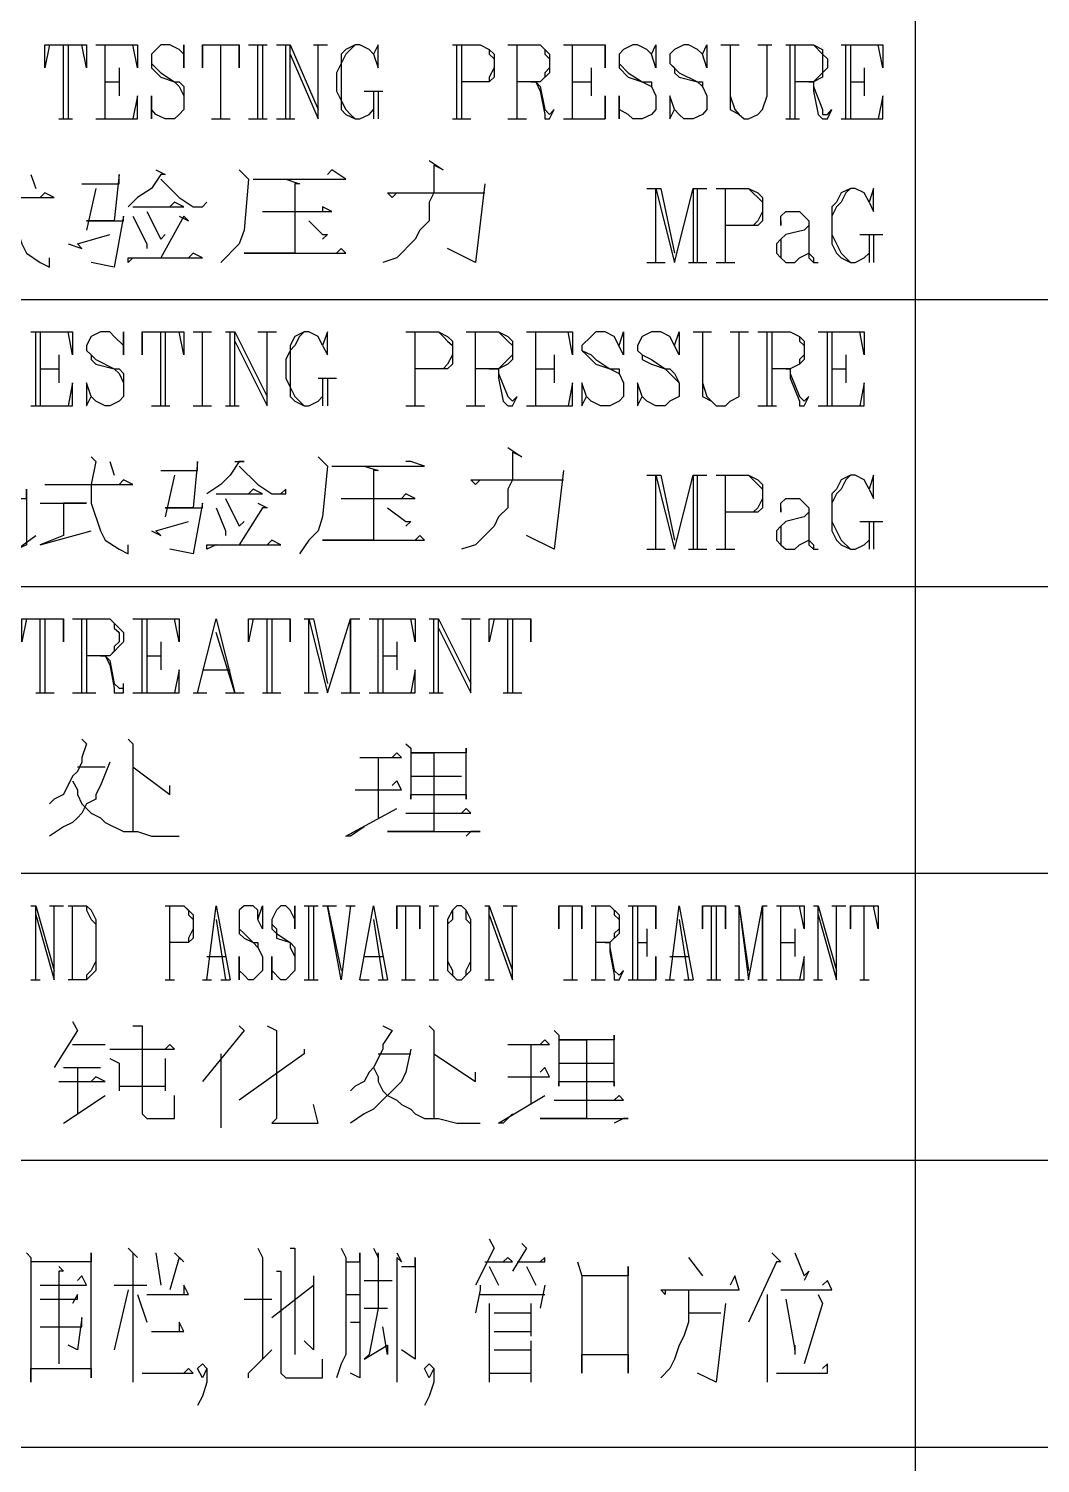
# Model space of a CAD drawing. Extents: x 51 to 246, y 3 to 417.
# Drawn here: x 218.08 to 227.33, y 352.23 to 365.36 of the extents above; entities that cross this region are included whole.
import ezdxf

# ---------------------------------------------------------------- set-up
doc = ezdxf.new("R2010")
doc.units = 0
doc.header["$MEASUREMENT"] = 0
doc.layers.add('_____1', color=160, linetype='Continuous')

msp = doc.modelspace()

# ---------------------------------------------------------------- linework, layer by layer
at = {"layer": '_____1', "color": 7}
for p, q in [((226.187, 376.047), (226.187, 349.758)), ((218.398, 364.532), (218.398, 365.209)), ((218.44, 365.209), (218.44, 364.532)), ((218.779, 364.532), (218.779, 365.209)), ((219.837, 364.532), (219.837, 365.209)), ((220.091, 365.209), (220.26, 365.209)), ((220.176, 364.532), (220.176, 365.209)), ((220.218, 365.209), (220.218, 364.532)), ((220.345, 365.209), (220.472, 365.209)), ((220.43, 364.532), (220.43, 365.209)), ((220.684, 365.209), (220.811, 365.209)), ((221.996, 364.532), (221.996, 365.209)), ((222.038, 365.209), (222.038, 364.532)), ((222.546, 364.532), (222.546, 365.209)), ((223.054, 364.532), (223.054, 365.209)), ((224.409, 365.209), (224.578, 365.209)), ((224.748, 365.209), (224.875, 365.209)), ((225.044, 364.532), (225.044, 365.209)), ((225.086, 365.209), (225.086, 364.532)), ((225.552, 364.532), (225.552, 365.209)), ((225.594, 365.209), (225.594, 364.532)), ((218.906, 364.998), (218.906, 364.744)), ((223.224, 364.998), (223.224, 364.744)), ((225.721, 364.998), (225.721, 364.744)), ((218.779, 364.871), (218.906, 364.871)), ((223.054, 364.871), (223.224, 364.871)), ((225.594, 364.871), (225.721, 364.871)), ((221.149, 364.786), (221.319, 364.786)), ((221.234, 364.786), (221.234, 364.532)), ((221.276, 364.786), (221.276, 364.532)), ((218.355, 364.532), (218.482, 364.532)), ((219.752, 364.532), (219.922, 364.532)), ((220.091, 364.532), (220.26, 364.532)), ((220.345, 364.532), (220.514, 364.532)), ((221.954, 364.532), (222.123, 364.532)), ((222.462, 364.532), (222.631, 364.532)), ((225.002, 364.532), (225.129, 364.532)), ((218.101, 364.024), (218.144, 363.897)), ((218.694, 363.897), (218.609, 363.516)), ((223.732, 363.897), (223.859, 363.897)), ((223.816, 363.22), (223.816, 363.897)), ((223.859, 363.897), (223.986, 363.304)), ((224.155, 363.897), (224.282, 363.897)), ((224.197, 363.22), (224.197, 363.897)), ((224.451, 363.22), (224.451, 363.897)), ((225.679, 363.474), (225.891, 363.474)), ((225.764, 363.474), (225.764, 363.22)), ((225.806, 363.474), (225.806, 363.22)), ((223.732, 363.22), (223.901, 363.22)), ((224.113, 363.22), (224.282, 363.22)), ((224.367, 363.22), (224.536, 363.22)), ((213.064, 362.881), (242.612, 362.881)), ((218.144, 361.907), (218.144, 362.585)), ((218.186, 362.585), (218.186, 361.907)), ((219.287, 361.907), (219.287, 362.585)), ((219.329, 362.585), (219.329, 361.907)), ((219.583, 362.585), (219.752, 362.585)), ((219.668, 361.907), (219.668, 362.585)), ((219.879, 362.585), (219.964, 362.585)), ((219.922, 361.907), (219.922, 362.585)), ((220.176, 362.585), (220.345, 362.585)), ((221.615, 361.907), (221.615, 362.585)), ((222.165, 361.907), (222.165, 362.585)), ((222.716, 361.907), (222.716, 362.585)), ((224.155, 362.585), (224.324, 362.585)), ((224.494, 362.585), (224.663, 362.585)), ((224.832, 361.907), (224.832, 362.585)), ((224.875, 362.585), (224.875, 361.907)), ((225.383, 361.907), (225.383, 362.585)), ((225.425, 362.585), (225.425, 361.907)), ((218.355, 362.373), (218.355, 362.119)), ((222.885, 362.373), (222.885, 362.119)), ((225.552, 362.373), (225.552, 362.119)), ((218.186, 362.246), (218.355, 362.246)), ((222.716, 362.246), (222.885, 362.246)), ((225.425, 362.246), (225.552, 362.246)), ((220.726, 362.161), (220.895, 362.161)), ((220.768, 362.161), (220.768, 361.907)), ((220.811, 362.161), (220.811, 361.907)), ((219.202, 361.907), (219.371, 361.907)), ((219.583, 361.907), (219.752, 361.907)), ((219.879, 361.907), (220.006, 361.907)), ((221.53, 361.907), (221.7, 361.907)), ((222.081, 361.907), (222.25, 361.907)), ((224.748, 361.907), (224.917, 361.907)), ((218.821, 361.399), (218.863, 361.272)), ((219.414, 361.272), (219.329, 360.891)), ((223.732, 361.272), (223.859, 361.272)), ((223.816, 360.595), (223.816, 361.272)), ((223.859, 361.272), (223.986, 360.68)), ((224.155, 361.272), (224.282, 361.272)), ((224.197, 360.595), (224.197, 361.272)), ((224.451, 360.595), (224.451, 361.272)), ((225.679, 360.849), (225.891, 360.849)), ((225.764, 360.849), (225.764, 360.595)), ((225.806, 360.849), (225.806, 360.595)), ((223.732, 360.595), (223.901, 360.595)), ((224.113, 360.595), (224.282, 360.595)), ((224.367, 360.595), (224.536, 360.595)), ((209.804, 360.256), (242.612, 360.256)), ((209.804, 360.256), (242.612, 360.256)), ((218.186, 359.283), (218.186, 359.96)), ((218.228, 359.96), (218.228, 359.283)), ((218.567, 359.283), (218.567, 359.96)), ((218.609, 359.96), (218.609, 359.283)), ((219.117, 359.283), (219.117, 359.96)), ((219.16, 359.96), (219.16, 359.283)), ((220.26, 359.283), (220.26, 359.96)), ((220.303, 359.96), (220.303, 359.283)), ((220.599, 359.96), (220.684, 359.96)), ((220.641, 359.283), (220.641, 359.96)), ((220.684, 359.96), (220.811, 359.367)), ((221.022, 359.96), (221.107, 359.96)), ((221.276, 359.283), (221.276, 359.96)), ((221.319, 359.96), (221.319, 359.283)), ((221.742, 359.96), (221.827, 359.96)), ((221.784, 359.283), (221.784, 359.96)), ((222.038, 359.96), (222.208, 359.96)), ((222.462, 359.283), (222.462, 359.96)), ((222.504, 359.96), (222.504, 359.283)), ((219.287, 359.748), (219.287, 359.494)), ((221.446, 359.748), (221.446, 359.494)), ((219.16, 359.621), (219.287, 359.621)), ((221.319, 359.621), (221.446, 359.621)), ((219.668, 359.494), (219.922, 359.494)), ((218.144, 359.283), (218.313, 359.283)), ((218.482, 359.283), (218.694, 359.283)), ((219.583, 359.283), (219.71, 359.283)), ((219.879, 359.283), (220.049, 359.283)), ((220.218, 359.283), (220.387, 359.283)), ((220.599, 359.283), (220.726, 359.283)), ((220.938, 359.283), (221.107, 359.283)), ((221.742, 359.283), (221.869, 359.283)), ((222.419, 359.283), (222.589, 359.283)), ((221.276, 358.69), (221.276, 358.14)), ((218.525, 358.605), (218.779, 358.605)), ((221.573, 358.521), (222.038, 358.521)), ((213.064, 357.632), (242.612, 357.632)), ((218.101, 357.335), (218.144, 357.335)), ((218.144, 356.658), (218.144, 357.335)), ((218.144, 357.335), (218.313, 356.743)), ((218.271, 357.335), (218.398, 357.335)), ((218.482, 356.658), (218.482, 357.335)), ((219.371, 356.658), (219.371, 357.335)), ((220.599, 357.335), (220.726, 357.335)), ((220.641, 356.658), (220.641, 357.335)), ((220.684, 357.335), (220.684, 356.658)), ((220.768, 357.335), (220.895, 357.335)), ((221.022, 357.335), (220.938, 356.658)), ((220.98, 357.335), (221.065, 357.335)), ((221.53, 356.658), (221.53, 357.335)), ((221.742, 357.335), (221.827, 357.335)), ((221.784, 356.658), (221.784, 357.335)), ((222.25, 357.335), (222.292, 357.335)), ((222.292, 356.658), (222.292, 357.335)), ((222.292, 357.335), (222.504, 356.743)), ((222.419, 357.335), (222.546, 357.335)), ((223.054, 356.658), (223.054, 357.335)), ((223.266, 356.658), (223.266, 357.335)), ((223.605, 356.658), (223.605, 357.335)), ((223.647, 357.335), (223.647, 356.658)), ((224.324, 356.658), (224.324, 357.335)), ((224.367, 357.335), (224.367, 356.658)), ((224.536, 357.335), (224.578, 357.335)), ((224.79, 357.335), (224.832, 357.335)), ((224.959, 356.658), (224.959, 357.335)), ((225.256, 357.335), (225.298, 357.335)), ((225.298, 356.658), (225.298, 357.335)), ((225.298, 357.335), (225.467, 356.743)), ((225.425, 357.335), (225.552, 357.335)), ((225.721, 356.658), (225.721, 357.335)), ((219.795, 357.208), (219.879, 356.658)), ((221.234, 357.208), (221.319, 356.658)), ((223.732, 357.124), (223.732, 356.87)), ((224.028, 357.208), (224.113, 356.658)), ((225.086, 357.124), (225.086, 356.87)), ((223.647, 356.997), (223.732, 356.997)), ((224.959, 356.997), (225.086, 356.997)), ((219.71, 356.87), (219.879, 356.87)), ((221.149, 356.87), (221.319, 356.87)), ((223.943, 356.87), (224.113, 356.87)), ((218.101, 356.658), (218.186, 356.658)), ((219.329, 356.658), (219.414, 356.658)), ((219.668, 356.658), (219.752, 356.658)), ((219.837, 356.658), (219.922, 356.658)), ((220.599, 356.658), (220.726, 356.658)), ((221.107, 356.658), (221.192, 356.658)), ((221.276, 356.658), (221.361, 356.658)), ((221.488, 356.658), (221.615, 356.658)), ((221.742, 356.658), (221.827, 356.658)), ((222.25, 356.658), (222.335, 356.658)), ((222.97, 356.658), (223.097, 356.658)), ((223.224, 356.658), (223.351, 356.658)), ((223.901, 356.658), (223.986, 356.658)), ((224.07, 356.658), (224.155, 356.658)), ((224.282, 356.658), (224.409, 356.658)), ((224.536, 356.658), (224.621, 356.658)), ((224.748, 356.658), (224.832, 356.658)), ((225.256, 356.658), (225.34, 356.658)), ((225.679, 356.658), (225.764, 356.658)), ((218.482, 356.065), (218.779, 356.065)), ((222.673, 356.065), (222.673, 355.515)), ((219.329, 355.938), (219.329, 355.642)), ((219.837, 355.981), (219.837, 355.303)), ((221.276, 355.981), (221.573, 355.981)), ((218.398, 355.854), (218.736, 355.854)), ((218.525, 355.854), (218.525, 355.43)), ((222.927, 355.896), (223.435, 355.896)), ((218.906, 355.684), (219.329, 355.684)), ((218.398, 355.346), (218.779, 355.6)), ((213.064, 355.007), (242.612, 355.007)), ((219.244, 354.16), (219.287, 353.864)), ((224.113, 354.118), (224.24, 353.949)), ((222.292, 354.033), (222.377, 353.864)), ((222.631, 354.033), (222.716, 353.864)), ((218.863, 353.864), (219.16, 353.864)), ((218.99, 353.822), (218.863, 353.271)), ((220.303, 353.568), (220.684, 353.864)), ((221.149, 353.906), (221.403, 353.906)), ((222.8, 353.864), (222.758, 353.652)), ((219.075, 353.779), (219.16, 353.525)), ((220.049, 353.737), (220.303, 353.737)), ((220.98, 353.779), (221.107, 353.779)), ((222.208, 353.779), (222.8, 353.779)), ((222.292, 353.695), (222.292, 352.975)), ((222.673, 353.695), (222.673, 353.398)), ((224.832, 353.779), (224.832, 352.975)), ((221.149, 353.652), (221.361, 353.652)), ((222.335, 353.61), (222.673, 353.61)), ((224.113, 353.61), (224.409, 353.61)), ((221.022, 353.525), (221.107, 353.525)), ((222.335, 353.441), (222.673, 353.441)), ((222.673, 353.356), (222.673, 352.975)), ((222.335, 353.271), (222.673, 353.271)), ((222.292, 353.06), (222.673, 353.06)), ((209.804, 352.382), (242.612, 352.382)), ((209.804, 352.382), (242.612, 352.382))]:
    msp.add_line(p, q, dxfattribs=at)
for points in [[(218.271, 365.209), (218.228, 364.998), (218.228, 365.209), (218.609, 365.209), (218.609, 364.998), (218.567, 365.209)], [(218.694, 365.209), (219.075, 365.209), (219.075, 364.998), (219.033, 365.209)], [(219.498, 365.125), (219.498, 365.209), (219.498, 364.998), (219.498, 365.125), (219.456, 365.167), (219.371, 365.209), (219.287, 365.209), (219.202, 365.125), (219.202, 364.998), (219.287, 364.913), (219.414, 364.871), (219.456, 364.828), (219.498, 364.744)], [(219.668, 365.209), (219.668, 364.998), (219.668, 365.209), (220.006, 365.209), (220.006, 364.998), (220.006, 365.209)], [(220.472, 364.532), (220.472, 365.209), (220.726, 364.617)], [(220.472, 365.125), (220.726, 364.532), (220.726, 365.209)], [(221.234, 365.125), (221.276, 364.998), (221.276, 365.209), (221.234, 365.125), (221.192, 365.167), (221.107, 365.209), (221.065, 365.209), (220.98, 365.167), (220.938, 365.125), (220.938, 365.04), (220.895, 364.955), (220.895, 364.786), (220.938, 364.701), (220.938, 364.617), (220.98, 364.574), (221.065, 364.532), (221.107, 364.532), (221.192, 364.574), (221.234, 364.617)], [(221.065, 365.209), (220.98, 365.125), (220.938, 365.04), (220.938, 364.701), (220.98, 364.617), (221.022, 364.574), (221.065, 364.532)], [(221.954, 365.209), (222.208, 365.209), (222.292, 365.167), (222.335, 365.125), (222.335, 364.913), (222.292, 364.871), (222.038, 364.871)], [(222.208, 365.209), (222.292, 365.167), (222.292, 365.125), (222.335, 365.082), (222.335, 364.998), (222.292, 364.913), (222.292, 364.871), (222.208, 364.871)], [(222.462, 365.209), (222.758, 365.209), (222.843, 365.125), (222.843, 364.955), (222.758, 364.871), (222.546, 364.871)], [(222.758, 365.209), (222.8, 365.167), (222.8, 365.125), (222.843, 365.082), (222.843, 364.998), (222.8, 364.955), (222.8, 364.913), (222.758, 364.871)], [(222.97, 365.209), (223.351, 365.209), (223.351, 364.998), (223.351, 365.209)], [(223.774, 365.125), (223.816, 365.209), (223.816, 364.998), (223.774, 365.125), (223.732, 365.167), (223.647, 365.209), (223.605, 365.209), (223.52, 365.167), (223.478, 365.125), (223.478, 364.998), (223.562, 364.913), (223.689, 364.871), (223.774, 364.828), (223.816, 364.744)], [(224.24, 365.125), (224.282, 365.209), (224.282, 364.998), (224.24, 365.125), (224.197, 365.167), (224.113, 365.209), (224.07, 365.209), (223.986, 365.167), (223.943, 365.125), (223.943, 365.04), (223.986, 364.998), (223.986, 364.955), (224.028, 364.913), (224.197, 364.871), (224.24, 364.828), (224.282, 364.744)], [(224.494, 365.209), (224.494, 364.617), (224.578, 364.574), (224.621, 364.532), (224.663, 364.532), (224.748, 364.574), (224.79, 364.617), (224.832, 364.744), (224.832, 365.209)], [(224.494, 365.209), (224.494, 364.744), (224.536, 364.617), (224.578, 364.574), (224.621, 364.532)], [(225.002, 365.209), (225.256, 365.209), (225.34, 365.167), (225.34, 365.125), (225.383, 365.082), (225.383, 364.998), (225.34, 364.955), (225.34, 364.913), (225.256, 364.871), (225.086, 364.871)], [(225.256, 365.209), (225.34, 365.125), (225.34, 364.955), (225.256, 364.871)], [(225.51, 365.209), (225.891, 365.209), (225.891, 364.998), (225.848, 365.209)], [(219.202, 365.04), (219.287, 364.955), (219.414, 364.871), (219.456, 364.871), (219.498, 364.828), (219.498, 364.617), (219.456, 364.574), (219.414, 364.532), (219.329, 364.532), (219.244, 364.574), (219.202, 364.617), (219.202, 364.744), (219.202, 364.532), (219.202, 364.617)], [(223.478, 365.04), (223.562, 364.955), (223.689, 364.871), (223.774, 364.871), (223.774, 364.828), (223.816, 364.744), (223.816, 364.617), (223.774, 364.574), (223.689, 364.532), (223.605, 364.532), (223.562, 364.574), (223.478, 364.617), (223.478, 364.744), (223.478, 364.532), (223.478, 364.617)], [(223.943, 365.04), (224.028, 364.955), (224.197, 364.871), (224.24, 364.871), (224.24, 364.828), (224.282, 364.744), (224.282, 364.617), (224.24, 364.574), (224.155, 364.532), (224.07, 364.532), (224.028, 364.574), (223.986, 364.617), (223.943, 364.744), (223.943, 364.532), (223.986, 364.617)], [(222.673, 364.871), (222.716, 364.871), (222.758, 364.828), (222.8, 364.617), (222.843, 364.574), (222.885, 364.617)], [(222.716, 364.871), (222.758, 364.786), (222.8, 364.574), (222.8, 364.532), (222.843, 364.532), (222.885, 364.617)], [(225.213, 364.871), (225.256, 364.871), (225.256, 364.828), (225.34, 364.617), (225.34, 364.574), (225.383, 364.574), (225.425, 364.617)], [(225.256, 364.871), (225.256, 364.786), (225.298, 364.574), (225.34, 364.532), (225.383, 364.532), (225.425, 364.617)], [(218.694, 364.532), (219.075, 364.532), (219.075, 364.744), (219.033, 364.532)], [(222.97, 364.532), (223.351, 364.532), (223.351, 364.744), (223.351, 364.532)], [(225.51, 364.532), (225.891, 364.532), (225.891, 364.744), (225.848, 364.532)], [(217.89, 364.066), (217.974, 364.024), (217.932, 363.812), (217.932, 363.643), (218.017, 363.389), (218.059, 363.304), (218.186, 363.22), (218.271, 363.177), (218.271, 363.262)], [(219.244, 364.066), (219.329, 364.024), (219.287, 364.024), (219.202, 363.897), (219.075, 363.812), (218.99, 363.728)], [(220.006, 364.066), (220.091, 363.982), (220.049, 363.516), (220.006, 363.389), (219.837, 363.22)], [(220.133, 363.982), (220.98, 363.982), (220.853, 364.066), (220.811, 364.024)], [(221.742, 364.151), (221.869, 364.066), (221.784, 364.109), (221.784, 363.855), (221.742, 363.77), (221.742, 363.601), (221.657, 363.516), (221.615, 363.431), (221.446, 363.262), (221.319, 363.22)], [(218.567, 363.939), (218.906, 363.939), (218.906, 364.024), (218.863, 363.601), (218.609, 363.601), (218.948, 363.601), (218.948, 363.643), (218.863, 363.177), (218.652, 363.22)], [(219.287, 363.982), (219.456, 363.812), (219.583, 363.728), (219.668, 363.728), (219.71, 363.77), (219.668, 363.728)], [(220.43, 363.982), (220.557, 363.939), (220.514, 363.939), (220.514, 363.304), (220.049, 363.304), (220.98, 363.304), (220.938, 363.347), (220.895, 363.304)], [(222.25, 363.939), (222.165, 363.22), (221.911, 363.347)], [(217.509, 363.812), (218.313, 363.812), (218.228, 363.855), (218.186, 363.812)], [(221.446, 363.855), (221.403, 363.812), (221.361, 363.855), (222.25, 363.855)], [(223.816, 363.897), (223.986, 363.22), (224.155, 363.897), (224.155, 363.22)], [(224.367, 363.897), (224.663, 363.897), (224.748, 363.855), (224.79, 363.812), (224.79, 363.601), (224.748, 363.558), (224.451, 363.558)], [(224.663, 363.897), (224.79, 363.77), (224.79, 363.685), (224.748, 363.601), (224.705, 363.558), (224.663, 363.558)], [(225.764, 363.77), (225.806, 363.685), (225.806, 363.897), (225.764, 363.77), (225.721, 363.855), (225.637, 363.897), (225.594, 363.897), (225.51, 363.855), (225.467, 363.77), (225.425, 363.728), (225.425, 363.389), (225.467, 363.304), (225.51, 363.262), (225.594, 363.22), (225.637, 363.22), (225.721, 363.262), (225.764, 363.304)], [(225.594, 363.897), (225.552, 363.855), (225.51, 363.77), (225.467, 363.728), (225.425, 363.643), (225.425, 363.474), (225.51, 363.304), (225.594, 363.22)], [(219.033, 363.728), (219.498, 363.728), (219.414, 363.77), (219.371, 363.728)], [(219.16, 363.685), (219.287, 363.431), (219.329, 363.474), (219.287, 363.431)], [(220.218, 363.685), (220.853, 363.685), (220.768, 363.728), (220.768, 363.685)], [(224.959, 363.601), (224.959, 363.558), (224.959, 363.643), (225.002, 363.685), (225.129, 363.685), (225.171, 363.643), (225.213, 363.601), (225.213, 363.304), (225.256, 363.262), (225.256, 363.22)], [(219.033, 363.643), (219.16, 363.389), (219.16, 363.347)], [(219.456, 363.643), (219.541, 363.601), (219.498, 363.643), (219.287, 363.262)], [(220.641, 363.601), (220.768, 363.474), (220.811, 363.474), (220.768, 363.431)], [(225.213, 363.558), (225.171, 363.516), (225.002, 363.474), (224.959, 363.431), (224.917, 363.389), (224.917, 363.304), (224.959, 363.262), (225.002, 363.22), (225.086, 363.22), (225.129, 363.262), (225.213, 363.304)], [(225.213, 363.601), (225.213, 363.262), (225.256, 363.22), (225.298, 363.22)], [(218.44, 363.389), (218.567, 363.347), (218.525, 363.389), (218.821, 363.474)], [(225.002, 363.474), (224.959, 363.431), (224.959, 363.262), (225.002, 363.22)], [(219.033, 363.262), (218.99, 363.22), (218.99, 363.262), (219.668, 363.262), (219.583, 363.304), (219.541, 363.262)], [(218.101, 362.585), (218.482, 362.585), (218.482, 362.373), (218.44, 362.585)], [(218.948, 362.458), (218.948, 362.585), (218.948, 362.373), (218.948, 362.458), (218.863, 362.542), (218.821, 362.585), (218.736, 362.585), (218.652, 362.542), (218.609, 362.458), (218.609, 362.415), (218.652, 362.373), (218.652, 362.331), (218.694, 362.288), (218.863, 362.246), (218.906, 362.204), (218.948, 362.119)], [(219.117, 362.585), (219.117, 362.373), (219.117, 362.585), (219.498, 362.585), (219.498, 362.373), (219.456, 362.585)], [(219.964, 361.907), (219.964, 362.585), (220.26, 361.992)], [(219.964, 362.5), (220.26, 361.907), (220.26, 362.585)], [(220.768, 362.458), (220.811, 362.373), (220.811, 362.585), (220.768, 362.458), (220.726, 362.542), (220.641, 362.585), (220.599, 362.585), (220.514, 362.542), (220.472, 362.458), (220.472, 362.415), (220.43, 362.331), (220.43, 362.161), (220.472, 362.077), (220.472, 361.992), (220.514, 361.95), (220.599, 361.907), (220.641, 361.907), (220.726, 361.95), (220.768, 361.992)], [(220.599, 362.585), (220.557, 362.542), (220.514, 362.458), (220.472, 362.415), (220.472, 362.077), (220.514, 361.992), (220.599, 361.907)], [(221.53, 362.585), (221.827, 362.585), (221.911, 362.542), (221.954, 362.5), (221.954, 362.288), (221.911, 362.246), (221.615, 362.246)], [(221.827, 362.585), (221.869, 362.542), (221.911, 362.5), (221.954, 362.458), (221.954, 362.373), (221.911, 362.288), (221.869, 362.246), (221.827, 362.246)], [(222.081, 362.585), (222.377, 362.585), (222.462, 362.542), (222.504, 362.5), (222.504, 362.331), (222.462, 362.288), (222.377, 362.246), (222.165, 362.246)], [(222.377, 362.585), (222.419, 362.542), (222.462, 362.5), (222.504, 362.458), (222.504, 362.373), (222.377, 362.246)], [(222.631, 362.585), (223.054, 362.585), (223.054, 362.373), (223.012, 362.585)], [(223.478, 362.458), (223.52, 362.585), (223.52, 362.373), (223.435, 362.542), (223.351, 362.585), (223.266, 362.585), (223.224, 362.542), (223.139, 362.458), (223.139, 362.415), (223.181, 362.373), (223.224, 362.331), (223.266, 362.288), (223.393, 362.246), (223.478, 362.204), (223.52, 362.119)], [(223.986, 362.458), (224.028, 362.585), (224.028, 362.373), (223.943, 362.542), (223.859, 362.585), (223.774, 362.585), (223.689, 362.542), (223.647, 362.458), (223.647, 362.415), (223.689, 362.373), (223.689, 362.331), (223.774, 362.288), (223.901, 362.246), (223.943, 362.204), (224.028, 362.119)], [(224.24, 362.585), (224.24, 361.992), (224.324, 361.95), (224.367, 361.907), (224.451, 361.907), (224.494, 361.95), (224.578, 361.992), (224.578, 362.585)], [(224.24, 362.585), (224.24, 362.119), (224.282, 361.992), (224.324, 361.95), (224.367, 361.907)], [(224.748, 362.585), (225.044, 362.585), (225.129, 362.542), (225.171, 362.5), (225.171, 362.331), (225.129, 362.288), (225.044, 362.246), (224.875, 362.246)], [(225.044, 362.585), (225.129, 362.542), (225.129, 362.5), (225.171, 362.458), (225.171, 362.373), (225.129, 362.331), (225.129, 362.288), (225.044, 362.246)], [(225.298, 362.585), (225.721, 362.585), (225.721, 362.373), (225.679, 362.585)], [(218.609, 362.415), (218.652, 362.373), (218.694, 362.331), (218.863, 362.246), (218.906, 362.246), (218.948, 362.204), (218.948, 361.992), (218.906, 361.95), (218.821, 361.907), (218.779, 361.907), (218.694, 361.95), (218.652, 361.992), (218.609, 362.119), (218.609, 361.907), (218.652, 361.992)], [(223.139, 362.415), (223.224, 362.373), (223.266, 362.331), (223.393, 362.246), (223.478, 362.246), (223.478, 362.204), (223.52, 362.119), (223.52, 361.992), (223.478, 361.95), (223.393, 361.907), (223.308, 361.907), (223.224, 361.95), (223.181, 361.992), (223.139, 362.119), (223.139, 361.907), (223.181, 361.992)], [(223.647, 362.415), (223.689, 362.373), (223.774, 362.331), (223.901, 362.246), (223.943, 362.246), (223.986, 362.204), (224.028, 362.119), (224.028, 361.992), (223.943, 361.95), (223.901, 361.907), (223.816, 361.907), (223.732, 361.95), (223.689, 361.992), (223.647, 362.119), (223.647, 361.907), (223.689, 361.992)], [(222.292, 362.246), (222.377, 362.246), (222.377, 362.204), (222.462, 361.992), (222.504, 361.95), (222.546, 361.992)], [(222.377, 362.246), (222.377, 362.161), (222.419, 361.95), (222.462, 361.907), (222.504, 361.907), (222.546, 361.992)], [(225.002, 362.246), (225.044, 362.246), (225.044, 362.204), (225.129, 361.992), (225.171, 361.95), (225.213, 361.992)], [(225.044, 362.246), (225.044, 362.161), (225.129, 361.95), (225.129, 361.907), (225.171, 361.907), (225.213, 361.992)], [(218.101, 361.907), (218.482, 361.907), (218.482, 362.119), (218.44, 361.907)], [(222.631, 361.907), (223.054, 361.907), (223.054, 362.119), (223.012, 361.907)], [(225.298, 361.907), (225.721, 361.907), (225.721, 362.119), (225.679, 361.907)], [(218.652, 361.442), (218.694, 361.399), (218.652, 361.188), (218.652, 361.018), (218.736, 360.764), (218.779, 360.68), (218.906, 360.595), (218.99, 360.553), (218.99, 360.637)], [(220.726, 361.442), (220.811, 361.357), (220.768, 360.891), (220.726, 360.764), (220.641, 360.68), (220.557, 360.553)], [(222.462, 361.526), (222.589, 361.442), (222.504, 361.484), (222.504, 361.23), (222.462, 361.145), (222.462, 360.976), (222.377, 360.891), (222.335, 360.807), (222.165, 360.637), (222.038, 360.595)], [(219.287, 361.315), (219.625, 361.315), (219.625, 361.399), (219.583, 360.976), (219.329, 360.976), (219.668, 360.976), (219.668, 361.018), (219.583, 360.553), (219.371, 360.595)], [(219.964, 361.399), (220.049, 361.399), (220.006, 361.399), (219.922, 361.272), (219.837, 361.188), (219.71, 361.103)], [(220.006, 361.357), (220.176, 361.188), (220.303, 361.103), (220.43, 361.103), (220.43, 361.145), (220.387, 361.103)], [(221.149, 361.357), (221.276, 361.315), (221.234, 361.315), (221.234, 360.68), (220.768, 360.68), (221.7, 360.68), (221.657, 360.722), (221.615, 360.68)], [(220.853, 361.357), (221.7, 361.357), (221.573, 361.399), (221.53, 361.399)], [(222.97, 361.315), (222.885, 360.595), (222.631, 360.722)], [(218.228, 361.188), (219.033, 361.188), (218.948, 361.23), (218.906, 361.188)], [(222.208, 361.23), (222.165, 361.188), (222.123, 361.23), (222.97, 361.23)], [(223.816, 361.272), (223.986, 360.595), (224.155, 361.272), (224.155, 360.595)], [(224.367, 361.272), (224.663, 361.272), (224.748, 361.23), (224.79, 361.188), (224.79, 360.976), (224.748, 360.934), (224.451, 360.934)], [(224.663, 361.272), (224.79, 361.145), (224.79, 361.061), (224.748, 360.976), (224.705, 360.934), (224.663, 360.934)], [(225.764, 361.145), (225.806, 361.061), (225.806, 361.272), (225.764, 361.145), (225.721, 361.23), (225.637, 361.272), (225.594, 361.272), (225.51, 361.23), (225.467, 361.145), (225.425, 361.103), (225.425, 360.764), (225.467, 360.68), (225.51, 360.637), (225.594, 360.595), (225.637, 360.595), (225.721, 360.637), (225.764, 360.68)], [(225.594, 361.272), (225.552, 361.23), (225.51, 361.145), (225.467, 361.103), (225.425, 361.018), (225.425, 360.849), (225.51, 360.68), (225.594, 360.595)], [(217.847, 361.061), (218.059, 361.061), (218.059, 361.145), (218.059, 360.637), (217.974, 360.595), (218.144, 360.722)], [(219.795, 361.103), (220.218, 361.103), (220.133, 361.145), (220.091, 361.103)], [(219.879, 361.061), (220.006, 360.807), (220.049, 360.849), (220.006, 360.807)], [(220.938, 361.061), (221.615, 361.061), (221.53, 361.103), (221.488, 361.061)], [(224.959, 360.976), (224.959, 360.934), (224.959, 361.018), (225.002, 361.061), (225.129, 361.061), (225.213, 360.976), (225.213, 360.68), (225.256, 360.637), (225.256, 360.595)], [(218.186, 361.018), (218.609, 361.018), (218.398, 361.018), (218.398, 360.722), (218.186, 360.637), (218.652, 360.764)], [(219.795, 360.976), (219.879, 360.764), (219.879, 360.722)], [(220.176, 361.018), (220.26, 360.976), (220.218, 360.976), (220.006, 360.637)], [(221.361, 360.976), (221.53, 360.849), (221.573, 360.849), (221.53, 360.807)], [(225.213, 360.934), (225.171, 360.891), (225.002, 360.849), (224.959, 360.807), (224.917, 360.764), (224.917, 360.68), (224.959, 360.637), (225.002, 360.595), (225.086, 360.595), (225.129, 360.637), (225.213, 360.68)], [(225.213, 360.976), (225.213, 360.637), (225.256, 360.595), (225.298, 360.595)], [(219.202, 360.764), (219.287, 360.722), (219.244, 360.764), (219.541, 360.849)], [(225.002, 360.849), (224.959, 360.807), (224.959, 360.637), (225.002, 360.595)], [(219.795, 360.637), (219.71, 360.595), (219.71, 360.637), (220.387, 360.637), (220.303, 360.68), (220.26, 360.637)], [(218.059, 359.96), (218.017, 359.748), (218.017, 359.96), (218.398, 359.96), (218.398, 359.748), (218.398, 359.96)], [(218.482, 359.96), (218.821, 359.96), (218.948, 359.833), (218.948, 359.748), (218.821, 359.621), (218.609, 359.621)], [(218.821, 359.96), (218.863, 359.918), (218.863, 359.875), (218.906, 359.833), (218.906, 359.748), (218.863, 359.706), (218.863, 359.664), (218.821, 359.621)], [(219.033, 359.96), (219.456, 359.96), (219.456, 359.748), (219.414, 359.96)], [(219.625, 359.283), (219.795, 359.96), (219.964, 359.283), (219.795, 359.833)], [(220.133, 359.96), (220.091, 359.748), (220.091, 359.96), (220.472, 359.96), (220.472, 359.748), (220.472, 359.96)], [(220.641, 359.96), (220.811, 359.283), (221.022, 359.96), (221.022, 359.283), (221.022, 359.96)], [(221.192, 359.96), (221.615, 359.96), (221.615, 359.748), (221.573, 359.96)], [(221.827, 359.283), (221.827, 359.96), (222.123, 359.367)], [(221.827, 359.875), (222.123, 359.283), (222.123, 359.96)], [(222.335, 359.96), (222.292, 359.748), (222.292, 359.96), (222.673, 359.96), (222.673, 359.748), (222.673, 359.96)], [(218.736, 359.621), (218.779, 359.621), (218.821, 359.579), (218.863, 359.367), (218.906, 359.325), (218.948, 359.325), (218.948, 359.367)], [(218.779, 359.621), (218.821, 359.537), (218.863, 359.325), (218.863, 359.283), (218.948, 359.283), (218.948, 359.367)], [(219.033, 359.283), (219.456, 359.283), (219.456, 359.494), (219.414, 359.283)], [(221.192, 359.283), (221.615, 359.283), (221.615, 359.494), (221.573, 359.283)], [(218.567, 358.859), (218.609, 358.817), (218.567, 358.69), (218.567, 358.648), (218.525, 358.563), (218.482, 358.521), (218.398, 358.351), (218.313, 358.309), (218.271, 358.267)], [(218.99, 358.859), (219.033, 358.817), (219.033, 358.013)], [(221.53, 358.817), (221.573, 358.775), (221.573, 358.309), (221.573, 358.351), (222.081, 358.351), (222.081, 358.309), (222.081, 358.775), (222.081, 358.732), (221.573, 358.732), (221.784, 358.732), (221.784, 358.013), (221.361, 358.013), (222.208, 358.013), (222.123, 358.013), (222.081, 357.97)], [(221.107, 358.69), (221.488, 358.69), (221.446, 358.732), (221.403, 358.69)], [(218.821, 358.648), (218.736, 358.436), (218.694, 358.351), (218.694, 358.309), (218.609, 358.267), (218.567, 358.182), (218.525, 358.14), (218.482, 358.097), (218.398, 358.055), (218.271, 357.97)], [(219.033, 358.605), (219.371, 358.351), (219.371, 358.436)], [(218.482, 358.478), (218.525, 358.394), (218.525, 358.351), (218.567, 358.267), (218.609, 358.224), (218.652, 358.182), (218.736, 358.14), (218.779, 358.097), (218.948, 358.013), (219.075, 358.013), (219.202, 357.97), (219.456, 357.97)], [(221.065, 358.394), (221.488, 358.394), (221.446, 358.478), (221.403, 358.436)], [(221.149, 358.055), (221.022, 357.97), (220.98, 357.97), (221.446, 358.224)], [(221.53, 358.182), (222.123, 358.182), (222.081, 358.224), (222.038, 358.182)], [(218.144, 357.251), (218.313, 356.658), (218.313, 357.335)], [(218.44, 357.335), (218.609, 357.335), (218.652, 357.293), (218.694, 357.208), (218.694, 356.743), (218.652, 356.7), (218.609, 356.658), (218.44, 356.658)], [(218.609, 357.335), (218.609, 357.293), (218.652, 357.208), (218.694, 357.166), (218.694, 356.827), (218.652, 356.743), (218.609, 356.7), (218.609, 356.658)], [(219.329, 357.335), (219.498, 357.335), (219.583, 357.251), (219.583, 357.039), (219.541, 356.997), (219.371, 356.997)], [(219.498, 357.335), (219.541, 357.293), (219.541, 357.251), (219.583, 357.208), (219.583, 357.124), (219.541, 357.039), (219.541, 356.997), (219.498, 356.997)], [(219.71, 356.658), (219.795, 357.335), (219.922, 356.658)], [(220.176, 357.208), (220.218, 357.335), (220.218, 357.124), (220.176, 357.208), (220.176, 357.293), (220.133, 357.335), (220.049, 357.335), (220.006, 357.293), (220.006, 357.081), (220.049, 357.039), (220.133, 356.997), (220.176, 356.954), (220.218, 356.87)], [(220.514, 357.208), (220.514, 357.335), (220.514, 357.124), (220.514, 357.208), (220.472, 357.293), (220.43, 357.335), (220.387, 357.335), (220.345, 357.293), (220.303, 357.208), (220.303, 357.124), (220.345, 357.081), (220.345, 357.039), (220.472, 356.997), (220.472, 356.954), (220.514, 356.87)], [(220.938, 356.658), (220.811, 357.335), (220.938, 356.743)], [(221.107, 356.658), (221.234, 357.335), (221.361, 356.658)], [(221.446, 357.335), (221.446, 357.124), (221.446, 357.335), (221.657, 357.335), (221.657, 357.124), (221.657, 357.335)], [(221.996, 357.335), (221.954, 357.293), (221.911, 357.208), (221.911, 356.743), (221.996, 356.658), (222.038, 356.658), (222.123, 356.743), (222.123, 357.208), (222.081, 357.293), (222.038, 357.335), (221.996, 357.335), (221.954, 357.293), (221.954, 357.208), (221.911, 357.166), (221.911, 356.827), (221.954, 356.743), (221.954, 356.7), (221.996, 356.658)], [(222.038, 356.658), (222.081, 356.7), (222.081, 356.743), (222.123, 356.827), (222.123, 357.166), (222.081, 357.208), (222.081, 357.293), (222.038, 357.335)], [(222.292, 357.251), (222.504, 356.658), (222.504, 357.335)], [(222.927, 357.335), (222.927, 357.124), (222.927, 357.335), (223.139, 357.335), (223.139, 357.124), (223.139, 357.335)], [(223.224, 357.335), (223.393, 357.335), (223.478, 357.251), (223.478, 357.081), (223.393, 356.997), (223.266, 356.997)], [(223.393, 357.335), (223.435, 357.293), (223.435, 357.251), (223.478, 357.208), (223.478, 357.124), (223.435, 357.081), (223.435, 357.039), (223.393, 356.997)], [(223.562, 357.335), (223.816, 357.335), (223.816, 357.124), (223.816, 357.335)], [(223.943, 356.658), (224.028, 357.335), (224.155, 356.658)], [(224.24, 357.335), (224.24, 357.124), (224.24, 357.335), (224.451, 357.335), (224.451, 357.124), (224.451, 357.335)], [(224.578, 356.658), (224.578, 357.335), (224.663, 356.743)], [(224.578, 357.335), (224.663, 356.658), (224.79, 357.335), (224.79, 356.658), (224.79, 357.335)], [(224.917, 357.335), (225.171, 357.335), (225.171, 357.124), (225.129, 357.335)], [(225.298, 357.251), (225.467, 356.658), (225.467, 357.335)], [(225.594, 357.335), (225.594, 357.124), (225.594, 357.335), (225.848, 357.335), (225.848, 357.124), (225.806, 357.335)], [(220.006, 357.166), (220.006, 357.124), (220.049, 357.081), (220.133, 356.997), (220.176, 356.997), (220.176, 356.954), (220.218, 356.87), (220.218, 356.743), (220.133, 356.658), (220.091, 356.658), (220.049, 356.7), (220.006, 356.743), (220.006, 356.87), (220.006, 356.658), (220.006, 356.743)], [(220.303, 357.166), (220.345, 357.124), (220.345, 357.081), (220.472, 356.997), (220.514, 356.954), (220.514, 356.743), (220.43, 356.658), (220.387, 356.658), (220.303, 356.743), (220.303, 356.87), (220.303, 356.658), (220.303, 356.743)], [(223.351, 356.997), (223.393, 356.997), (223.393, 356.954), (223.435, 356.743), (223.478, 356.7), (223.52, 356.743)], [(223.393, 356.997), (223.393, 356.912), (223.435, 356.7), (223.435, 356.658), (223.478, 356.658), (223.52, 356.743)], [(223.562, 356.658), (223.816, 356.658), (223.816, 356.87), (223.816, 356.658)], [(224.917, 356.658), (225.171, 356.658), (225.171, 356.87), (225.129, 356.658)], [(218.482, 356.277), (218.525, 356.192), (218.313, 355.854)], [(219.033, 356.235), (219.117, 356.235), (219.117, 355.43), (219.16, 355.388), (219.414, 355.388), (219.414, 355.6)], [(220.006, 356.235), (220.049, 356.192), (219.668, 355.727)], [(220.26, 356.235), (220.345, 356.192), (220.345, 355.388), (220.303, 355.346), (220.726, 355.346), (220.684, 355.515)], [(221.319, 356.235), (221.403, 356.192), (221.319, 356.065), (221.319, 356.023), (221.234, 355.854), (221.192, 355.811), (221.149, 355.727), (221.065, 355.684), (221.022, 355.642)], [(221.742, 356.235), (221.784, 356.192), (221.784, 355.388)], [(222.885, 356.192), (222.927, 356.15), (222.927, 355.684), (222.927, 355.727), (223.435, 355.727), (223.435, 355.684), (223.435, 356.15), (223.435, 356.108), (222.927, 356.108), (223.181, 356.108), (223.181, 355.388), (222.758, 355.388), (223.562, 355.388), (223.52, 355.388), (223.435, 355.346)], [(218.821, 356.023), (219.414, 356.023), (219.371, 356.065), (219.329, 356.023)], [(222.462, 356.065), (222.843, 356.065), (222.8, 356.108), (222.758, 356.065)], [(218.821, 355.938), (218.906, 355.896), (218.906, 355.642)], [(220.599, 356.023), (220.599, 355.981), (220.006, 355.557)], [(221.573, 356.023), (221.53, 355.811), (221.488, 355.727), (221.234, 355.473), (221.149, 355.43), (221.022, 355.346)], [(221.784, 355.981), (222.165, 355.727), (222.165, 355.811)], [(221.234, 355.854), (221.276, 355.769), (221.276, 355.727), (221.319, 355.642), (221.361, 355.6), (221.446, 355.557), (221.488, 355.515), (221.573, 355.473), (221.615, 355.43), (221.7, 355.388), (221.827, 355.388), (221.996, 355.346), (222.208, 355.346)], [(222.462, 355.769), (222.843, 355.769), (222.8, 355.854), (222.758, 355.811)], [(218.355, 355.727), (218.779, 355.727), (218.694, 355.769), (218.652, 355.727)], [(222.504, 355.43), (222.419, 355.346), (222.377, 355.346), (222.8, 355.6)], [(222.885, 355.557), (223.52, 355.557), (223.478, 355.6), (223.435, 355.557)], [(218.99, 354.203), (219.075, 354.118), (219.033, 354.16), (219.033, 352.975)], [(220.176, 354.203), (220.218, 354.118), (220.218, 353.187)], [(220.472, 354.203), (220.514, 354.203), (220.514, 353.229)], [(220.938, 354.203), (220.98, 354.118), (220.98, 353.229), (220.938, 353.144), (220.895, 353.017)], [(221.234, 354.203), (221.276, 354.118), (221.276, 354.16), (221.276, 353.652), (221.192, 353.229), (221.149, 353.187), (221.361, 353.314), (221.361, 353.229), (221.319, 353.483)], [(222.292, 354.287), (222.335, 354.203), (222.165, 353.864)], [(222.589, 354.245), (222.631, 354.203), (222.504, 353.991)], [(218.059, 354.16), (218.101, 354.118), (218.101, 352.975), (218.101, 353.102), (218.652, 353.102), (218.652, 353.017), (218.652, 354.16), (218.652, 354.076), (218.101, 354.076)], [(219.414, 354.16), (219.498, 354.076), (219.456, 354.118), (219.371, 353.822)], [(220.98, 354.076), (221.107, 354.076), (221.107, 354.16), (221.107, 353.017), (221.022, 353.06)], [(221.446, 354.16), (221.488, 354.076), (221.446, 354.118), (221.446, 352.975)], [(221.488, 354.033), (221.615, 354.033), (221.615, 354.118), (221.615, 353.187), (221.488, 353.271)], [(222.25, 354.076), (222.504, 354.076), (222.462, 354.118), (222.419, 354.076)], [(222.546, 354.076), (222.8, 354.076), (222.8, 354.118), (222.758, 354.076)], [(223.097, 354.076), (223.139, 353.949), (223.139, 353.06), (223.139, 353.229), (223.562, 353.229), (223.562, 353.06), (223.562, 354.033), (223.562, 353.949), (223.139, 353.949)], [(224.875, 354.16), (224.959, 354.076), (224.917, 354.076), (224.663, 353.525)], [(225.086, 354.16), (225.171, 353.949), (225.213, 353.991), (225.171, 353.906)], [(218.186, 353.864), (218.609, 353.864), (218.567, 353.949), (218.525, 353.906)], [(218.355, 354.033), (218.398, 353.991), (218.355, 353.991), (218.355, 353.144)], [(220.345, 353.991), (220.387, 353.991), (220.387, 353.06), (220.43, 353.017), (220.768, 353.017), (220.768, 353.187)], [(220.684, 353.949), (220.684, 353.271), (220.599, 353.356)], [(223.901, 353.822), (223.901, 353.779), (223.859, 353.822), (224.578, 353.822), (224.536, 353.949), (224.494, 353.864)], [(219.16, 353.779), (219.541, 353.779), (219.498, 353.864), (219.498, 353.779)], [(222.208, 353.864), (222.208, 353.822), (222.165, 353.61)], [(224.113, 353.822), (224.113, 353.525), (224.07, 353.398), (224.028, 353.314), (223.986, 353.187), (223.943, 353.102), (223.859, 353.017)], [(224.959, 353.822), (225.425, 353.822), (225.383, 353.906), (225.34, 353.864)], [(218.186, 353.737), (218.525, 353.737), (218.525, 353.779), (218.482, 353.695)], [(224.451, 353.695), (224.367, 352.975), (224.197, 353.06)], [(225.002, 353.737), (225.086, 353.271), (225.086, 353.314), (225.086, 353.229)], [(225.298, 353.779), (225.34, 353.695), (225.171, 353.144)], [(218.186, 353.483), (218.567, 353.483), (218.567, 353.568), (218.525, 353.271), (218.44, 353.314)], [(219.202, 353.441), (219.498, 353.441), (219.456, 353.525), (219.456, 353.441)], [(220.091, 353.017), (220.091, 353.06), (220.303, 353.271)], [(219.117, 353.06), (219.583, 353.06), (219.541, 353.102), (219.498, 353.06)], [(219.71, 353.102), (219.668, 353.017), (219.625, 353.102), (219.668, 353.144), (219.71, 353.102), (219.71, 352.975), (219.668, 352.848), (219.625, 352.763)], [(221.784, 353.102), (221.742, 353.017), (221.7, 353.102), (221.742, 353.144), (221.784, 353.102), (221.784, 352.975), (221.742, 352.848), (221.7, 352.763)], [(224.917, 353.06), (225.383, 353.06), (225.383, 353.144), (225.34, 353.102)]]:
    msp.add_lwpolyline(points, dxfattribs=at)

doc.saveas('drawing.dxf')
